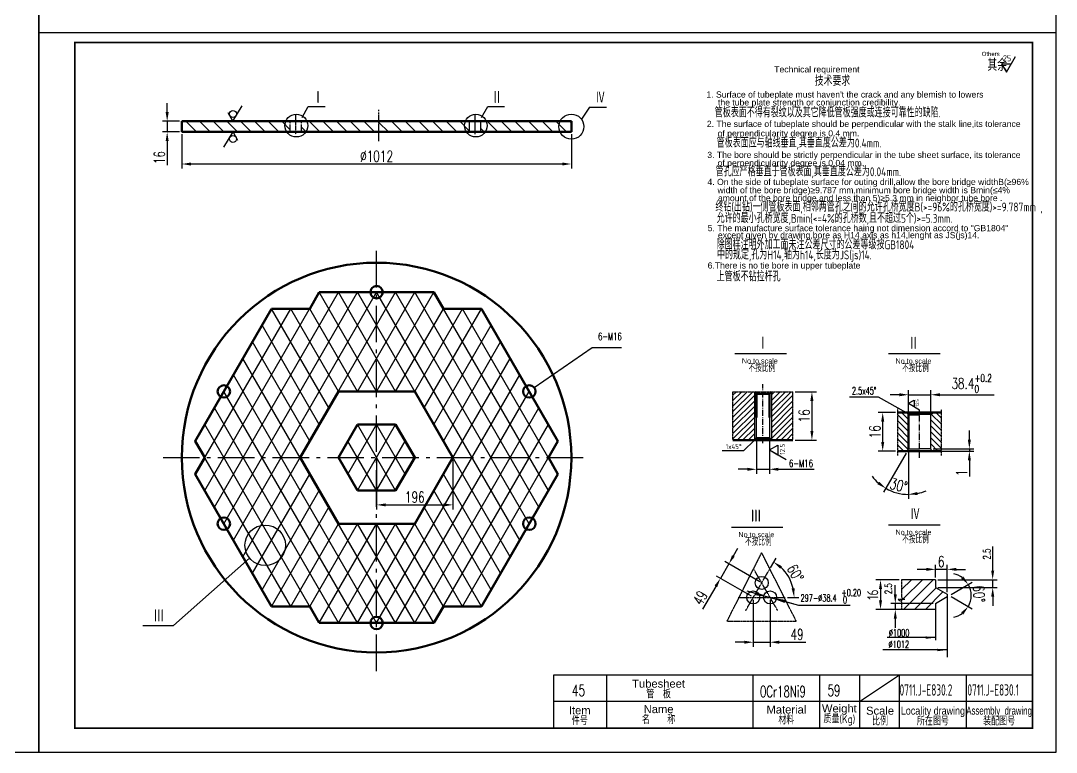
# Model space of a CAD drawing. Extents: x 25064 to 67879, y 10 to 12625.
# Drawn here: x 59447 to 63701, y 10 to 3014 of the extents above; entities that cross this region are included whole.
import ezdxf

# ---------------------------------------------------------------- set-up
doc = ezdxf.new("R2010")
doc.units = 0
for name, pattern in [('CENTER', [1.875, 1.25, -0.25, 0.125, -0.25]), ('CENTER1', [0.75, 0.5, -0.1, 0.05, -0.1]), ('DASHDOT-M', [36, 30, -3, 0, -3]), ('PHANTOM2', [1, 0.5, -0.1, 0.1, -0.1, 0.1, -0.1])]:
    doc.linetypes.add(name, pattern=pattern)
doc.layers.get('0').update_dxf_attribs({"linetype": 'CONTINUOUS'})
doc.layers.get('DEFPOINTS').update_dxf_attribs({"linetype": 'CONTINUOUS'})
for name, color, linetype in [('1', 2, 'CONTINUOUS'), ('3', 7, 'CENTER'), ('4', 3, 'CENTER1'), ('6', 6, 'PHANTOM2'), ('TEXT', 2, 'CONTINUOUS'), ('中心线', 3, 'CENTER'), ('图层1', 2, 'CONTINUOUS')]:
    doc.layers.add(name, color=color, linetype=linetype)
for name, color, linetype, lineweight in [('2', 1, 'CONTINUOUS', 30), ('CDR_DWG3', 1, 'DASHDOT-M', 30), ('图层2', 1, 'CONTINUOUS', 50)]:
    doc.layers.add(name, color=color, linetype=linetype, lineweight=lineweight)
doc.styles.add('Arial', font='arial.ttf')
doc.styles.add('GB', font='gbenor.shx', dxfattribs={"width": 0.9, "bigfont": 'gbcbig.shx'})
doc.styles.add('HZTXT', font='txt', dxfattribs={"width": 0.7, "bigfont": 'HZ.SHX'})
doc.styles.add('样式 1', font='gbenor.shx', dxfattribs={"bigfont": 'gbcbig.shx'})
doc.styles.add('样式 4', font='arial.ttf')
doc.dimstyles.new('1', dxfattribs={"dimscale": 15, "dimtxt": 3, "dimasz": 2.5, "dimexe": 1.25, "dimexo": 0.625, "dimtad": 1, "dimdec": 0, "dimdsep": 46, "dimlunit": 6, "dimtxsty": 'HZTXT', "dimcen": 2.5, "dimclrt": 256, "dimadec": 0, "dimazin": 0, "dimtfac": 1, "dimtdec": 0, "dimtmove": 0, "dimatfit": 3, "dimfxl": 0, "dimtolj": 1, "dimtzin": 0, "dimarcsym": 0})

# ---------------------------------------------------------------- blocks, each defined once
blk = doc.blocks.new('*D91')
at = {"layer": 'DEFPOINTS', "color": 0}
for p in [(63204.5, 686.3), (63252.5, 658.5), (63252.5, 648.9), (63204.5, 621.2), (63350.6, 637.9)]:
    blk.add_point(p, dxfattribs=at)
at = {"layer": 'TEXT', "color": 0, "lineweight": -2}
for p, q in [((63269, 658.4), (63356, 708.6)), ((63269, 649), (63356, 598.8))]:
    blk.add_line(p, q, dxfattribs=at)
for start, end in [(53.7542, 77.5084), (330, 30), (282.4916, 306.2458)]:
    blk.add_arc((63260.8, 653.7), 91.1, start, end, dxfattribs=at)
at = {"layer": 'TEXT', "color": 0}
for points in [[(63319.4, 731.4), (63310.1, 723), (63339.7, 699.3)], [(63310.1, 584.4), (63319.4, 576.1), (63339.7, 608.2)]]:
    blk.add_solid(points, dxfattribs=at)
at = {"layer": 'TEXT', "insert": (63383.6, 660.6), "char_height": 45, "attachment_point": 5, "rotation": 273.2249, "style": 'HZTXT'}
blk.add_mtext('\\A1;60°', dxfattribs=at)
blk = doc.blocks.new('*D92')
at = {"layer": 'DEFPOINTS', "color": 0}
for p in [(60108.9, 2600.7), (60048.7, 2556.9), (60108.9, 2556.9)]:
    blk.add_point(p, dxfattribs=at)
at = {"layer": 'TEXT', "color": 0, "lineweight": -2}
for p, q in [((60048.7, 2638.2), (60048.7, 2675.7)), ((60099.5, 2600.7), (60030, 2600.7)), ((60048.7, 2600.7), (60048.7, 2556.9)), ((60099.5, 2556.9), (60030, 2556.9)), ((60048.7, 2519.4), (60048.7, 2421.1))]:
    blk.add_line(p, q, dxfattribs=at)
at = {"layer": 'TEXT', "color": 0}
for points in [[(60042.5, 2638.2), (60055, 2638.2), (60048.7, 2600.7)], [(60042.5, 2519.4), (60055, 2519.4), (60048.7, 2556.9)]]:
    blk.add_solid(points, dxfattribs=at)
at = {"layer": 'TEXT', "insert": (60016.8, 2451.5), "char_height": 45, "attachment_point": 5, "rotation": 90, "style": 'HZTXT'}
blk.add_mtext('\\A1;16', dxfattribs=at)
blk = doc.blocks.new('*D93')
at = {"layer": 'DEFPOINTS', "color": 0}
for p in [(60108.9, 2556.9), (61708.9, 2556.9), (61708.9, 2425.3)]:
    blk.add_point(p, dxfattribs=at)
at = {"layer": 'TEXT', "color": 0, "lineweight": -2}
for p, q in [((60108.9, 2547.5), (60108.9, 2406.5)), ((61708.9, 2547.5), (61708.9, 2406.5)), ((60146.4, 2425.3), (61671.4, 2425.3))]:
    blk.add_line(p, q, dxfattribs=at)
at = {"layer": 'TEXT', "color": 0}
for points in [[(60146.4, 2431.5), (60146.4, 2419), (60108.9, 2425.3)], [(61671.4, 2431.5), (61671.4, 2419), (61708.9, 2425.3)]]:
    blk.add_solid(points, dxfattribs=at)
at = {"layer": 'TEXT', "insert": (60908.9, 2457.2), "char_height": 45, "attachment_point": 5, "style": 'HZTXT'}
blk.add_mtext('\\A1;%%C1012', dxfattribs=at)
blk = doc.blocks.new('*D95')
at = {"layer": 'DEFPOINTS', "color": 0}
for p in [(63065.1, 718.4), (62978.9, 596.4), (63065.1, 596.4)]:
    blk.add_point(p, dxfattribs=at)
at = {"layer": 'TEXT', "color": 0, "lineweight": -2}
for p, q in [((63055.7, 718.4), (62960.2, 718.4)), ((62978.9, 680.9), (62978.9, 633.9)), ((63055.7, 596.4), (62960.2, 596.4))]:
    blk.add_line(p, q, dxfattribs=at)
at = {"layer": 'TEXT', "color": 0}
for points in [[(62972.7, 680.9), (62985.2, 680.9), (62978.9, 718.4)], [(62972.7, 633.9), (62985.2, 633.9), (62978.9, 596.4)]]:
    blk.add_solid(points, dxfattribs=at)
at = {"layer": 'TEXT', "insert": (62947, 657.4), "char_height": 45, "attachment_point": 5, "rotation": 90, "style": 'GB'}
blk.add_mtext('\\A1;16', dxfattribs=at)
blk = doc.blocks.new('*D87')
at = {"layer": 'DEFPOINTS', "color": 0}
for p in [(62469.4, 1300.1), (62522.2, 1300.1), (62522.2, 1171.8)]:
    blk.add_point(p, dxfattribs=at)
at = {"layer": 'TEXT', "color": 0, "lineweight": -2}
for p, q in [((62469.4, 1290.7), (62469.4, 1153.1)), ((62522.2, 1290.7), (62522.2, 1153.1)), ((62431.9, 1171.8), (62394.4, 1171.8)), ((62469.4, 1171.8), (62522.2, 1171.8)), ((62559.7, 1171.8), (62707, 1171.8))]:
    blk.add_line(p, q, dxfattribs=at)
at = {"layer": 'TEXT', "color": 0}
for points in [[(62431.9, 1178.1), (62431.9, 1165.6), (62469.4, 1171.8)], [(62559.7, 1178.1), (62559.7, 1165.6), (62522.2, 1171.8)]]:
    blk.add_solid(points, dxfattribs=at)
at = {"layer": 'TEXT', "insert": (62652.1, 1196.2), "char_height": 45, "attachment_point": 5, "style": 'HZTXT'}
blk.add_mtext('\\A1;{\\H0.6667x;6-M16}', dxfattribs=at)
blk = doc.blocks.new('*D88')
at = {"layer": 'DEFPOINTS', "color": 0}
for p in [(63204.5, 718.4), (63204.5, 686.3), (63439.6, 686.3)]:
    blk.add_point(p, dxfattribs=at)
at = {"layer": 'TEXT', "color": 0, "lineweight": -2}
for p, q in [((63439.6, 755.9), (63439.6, 854.2)), ((63213.9, 718.4), (63458.4, 718.4)), ((63213.9, 686.3), (63458.4, 686.3)), ((63439.6, 686.3), (63439.6, 718.4)), ((63439.6, 648.8), (63439.6, 611.3))]:
    blk.add_line(p, q, dxfattribs=at)
at = {"layer": 'TEXT', "color": 0}
for points in [[(63433.4, 755.9), (63445.9, 755.9), (63439.6, 718.4)], [(63433.4, 648.8), (63445.9, 648.8), (63439.6, 686.3)]]:
    blk.add_solid(points, dxfattribs=at)
at = {"layer": 'TEXT', "insert": (63415.2, 823.8), "char_height": 45, "attachment_point": 5, "rotation": 90, "style": 'HZTXT'}
blk.add_mtext('\\A1;{\\H0.6667x;2.5}', dxfattribs=at)
blk = doc.blocks.new('*D89')
at = {"layer": 'DEFPOINTS', "color": 0}
for p in [(63039.6, 596.4), (63204.5, 621.2), (63204.5, 596.4)]:
    blk.add_point(p, dxfattribs=at)
at = {"layer": 'TEXT', "color": 0, "lineweight": -2}
for p, q in [((63039.6, 658.7), (63039.6, 696.2)), ((63195.1, 621.2), (63020.9, 621.2)), ((63195.1, 596.4), (63020.9, 596.4)), ((63039.6, 621.2), (63039.6, 596.4)), ((63039.6, 558.9), (63039.6, 521.4))]:
    blk.add_line(p, q, dxfattribs=at)
at = {"layer": 'TEXT', "color": 0}
for points in [[(63033.4, 658.7), (63045.9, 658.7), (63039.6, 621.2)], [(63033.4, 558.9), (63045.9, 558.9), (63039.6, 596.4)]]:
    blk.add_solid(points, dxfattribs=at)
at = {"layer": 'TEXT', "insert": (63011, 681.2), "char_height": 45, "attachment_point": 5, "rotation": 90, "style": 'HZTXT'}
blk.add_mtext('\\A1;{\\H0.6667x;2.5}', dxfattribs=at)
blk = doc.blocks.new('*D90')
at = {"layer": 'DEFPOINTS', "color": 0}
for p in [(63204.5, 761), (63204.5, 718.4), (63252.5, 658.5)]:
    blk.add_point(p, dxfattribs=at)
at = {"layer": 'TEXT', "color": 0, "lineweight": -2}
for p, q in [((63204.5, 727.8), (63204.5, 779.7)), ((63252.5, 667.9), (63252.5, 779.7)), ((63167, 761), (63129.5, 761)), ((63252.5, 761), (63204.5, 761)), ((63290, 761), (63327.5, 761))]:
    blk.add_line(p, q, dxfattribs=at)
at = {"layer": 'TEXT', "color": 0}
for points in [[(63167, 767.2), (63167, 754.7), (63204.5, 761)], [(63290, 767.2), (63290, 754.7), (63252.5, 761)]]:
    blk.add_solid(points, dxfattribs=at)
at = {"layer": 'TEXT', "insert": (63228.5, 792.9), "char_height": 45, "attachment_point": 5, "style": 'HZTXT'}
blk.add_mtext('\\A1;6', dxfattribs=at)
blk = doc.blocks.new('*D96')
at = {"layer": 'DEFPOINTS', "color": 0}
for p in [(62619, 1490.4), (62619, 1291.6), (62697.1, 1291.6)]:
    blk.add_point(p, dxfattribs=at)
at = {"layer": 'TEXT', "color": 0, "lineweight": -2}
for p, q in [((62628.3, 1490.4), (62715.8, 1490.4)), ((62697.1, 1452.9), (62697.1, 1329.1)), ((62628.3, 1291.6), (62715.8, 1291.6))]:
    blk.add_line(p, q, dxfattribs=at)
at = {"layer": 'TEXT', "color": 0}
for points in [[(62690.8, 1452.9), (62703.3, 1452.9), (62697.1, 1490.4)], [(62690.8, 1329.1), (62703.3, 1329.1), (62697.1, 1291.6)]]:
    blk.add_solid(points, dxfattribs=at)
at = {"layer": 'TEXT', "insert": (62665.2, 1391), "char_height": 45, "attachment_point": 5, "rotation": 90, "style": 'HZTXT'}
blk.add_mtext('\\A1;16', dxfattribs=at)
blk = doc.blocks.new('*D97')
at = {"layer": 'DEFPOINTS', "color": 0}
for p in [(62987.9, 1405), (63049.8, 1405), (63049.8, 1246.7)]:
    blk.add_point(p, dxfattribs=at)
at = {"layer": 'TEXT', "color": 0, "lineweight": -2}
for p, q in [((63040.4, 1405), (62969.1, 1405)), ((62987.9, 1284.2), (62987.9, 1367.5)), ((63040.4, 1246.7), (62969.1, 1246.7))]:
    blk.add_line(p, q, dxfattribs=at)
at = {"layer": 'TEXT', "color": 0}
for points in [[(62981.6, 1367.5), (62994.1, 1367.5), (62987.9, 1405)], [(62981.6, 1284.2), (62994.1, 1284.2), (62987.9, 1246.7)]]:
    blk.add_solid(points, dxfattribs=at)
at = {"layer": 'TEXT', "insert": (62956, 1325.9), "char_height": 45, "attachment_point": 5, "rotation": 90, "style": 'HZTXT'}
blk.add_mtext('\\A1;16', dxfattribs=at)
blk = doc.blocks.new('*D77')
at = {"layer": 'DEFPOINTS', "color": 0}
for p in [(62321.3, 723.8), (62490.9, 705.5), (62456.4, 645.8)]:
    blk.add_point(p, dxfattribs=at)
at = {"layer": 'TEXT', "color": 0, "lineweight": -2}
for p, q in [((62374.5, 816), (62393.3, 848.5)), ((62355.8, 783.5), (62321.3, 723.8)), ((62482.7, 710.2), (62339.6, 792.9)), ((62448.3, 650.5), (62305.1, 733.2)), ((62302.6, 691.3), (62248.2, 597.1))]:
    blk.add_line(p, q, dxfattribs=at)
at = {"layer": 'TEXT', "color": 0}
for points in [[(62369.1, 819.1), (62380, 812.9), (62355.8, 783.5)], [(62297.1, 694.5), (62308, 688.2), (62321.3, 723.8)]]:
    blk.add_solid(points, dxfattribs=at)
at = {"layer": 'TEXT', "insert": (62238.4, 643.9), "char_height": 45, "attachment_point": 5, "rotation": 60, "style": 'HZTXT'}
blk.add_mtext('\\A1;49', dxfattribs=at)
blk = doc.blocks.new('*D78')
at = {"layer": '1', "color": 0, "lineweight": -2}
for p, q in [((62456.4, 636.5), (62456.4, 443.1)), ((62525.3, 636.5), (62525.3, 443.1)), ((62418.9, 461.8), (62381.4, 461.8)), ((62456.4, 461.8), (62525.3, 461.8)), ((62562.8, 461.8), (62671.6, 461.8))]:
    blk.add_line(p, q, dxfattribs=at)
at = {"layer": '1', "color": 0}
for points in [[(62418.9, 468.1), (62418.9, 455.6), (62456.4, 461.8)], [(62562.8, 468.1), (62562.8, 455.6), (62525.3, 461.8)]]:
    blk.add_solid(points, dxfattribs=at)
at = {"layer": 'DEFPOINTS', "color": 0}
for p in [(62456.4, 645.8), (62525.3, 645.8), (62525.3, 461.8)]:
    blk.add_point(p, dxfattribs=at)
at = {"layer": '1', "insert": (62636, 493.7), "char_height": 45, "attachment_point": 5, "style": 'HZTXT'}
blk.add_mtext('\\A1;49', dxfattribs=at)
blk = doc.blocks.new('*D79')
at = {"layer": '1', "color": 0, "lineweight": -2}
for p, q in [((62526.5, 767.3), (62549.6, 807.3)), ((62596.6, 645.8), (62642.8, 645.8))]:
    blk.add_line(p, q, dxfattribs=at)
blk.add_arc((62456.4, 645.8), 167.7, 12.8377, 47.1623, dxfattribs=at)
at = {"layer": '1', "color": 0}
for points in [[(62566.7, 763.8), (62574.1, 773.8), (62540.2, 791.1)], [(62626.1, 683.8), (62613.7, 682.4), (62624.1, 645.8)]]:
    blk.add_solid(points, dxfattribs=at)
at = {"layer": 'DEFPOINTS', "color": 0}
for p in [(62521.8, 759.2), (62614, 703.2), (62394.4, 645.8), (62587.3, 645.8), (62425.4, 592.2)]:
    blk.add_point(p, dxfattribs=at)
at = {"layer": '1', "insert": (62629.2, 745.6), "char_height": 45, "attachment_point": 5, "rotation": 300, "style": 'HZTXT'}
blk.add_mtext('\\A1;60°', dxfattribs=at)
blk = doc.blocks.new('*D80')
at = {"layer": '1', "color": 0, "lineweight": -2}
for p, q in [((63093.7, 1405.6), (63093.7, 1496.7)), ((63185.2, 1405.6), (63185.2, 1496.7)), ((63056.2, 1477.9), (63018.7, 1477.9)), ((63093.7, 1477.9), (63185.2, 1477.9)), ((63222.7, 1477.9), (63446.4, 1477.9))]:
    blk.add_line(p, q, dxfattribs=at)
at = {"layer": '1', "color": 0}
for points in [[(63056.2, 1484.2), (63056.2, 1471.7), (63093.7, 1477.9)], [(63222.7, 1484.2), (63222.7, 1471.7), (63185.2, 1477.9)]]:
    blk.add_solid(points, dxfattribs=at)
at = {"layer": 'DEFPOINTS', "color": 0}
for p in [(63185.2, 1477.9), (63093.7, 1396.2), (63185.2, 1396.2)]:
    blk.add_point(p, dxfattribs=at)
at = {"layer": '1', "insert": (63353.3, 1524.1), "char_height": 45, "attachment_point": 5, "style": 'HZTXT'}
blk.add_mtext('\\A1;38.4{\\H0.7x;\\S+0.2^ 0;}', dxfattribs=at)
blk = doc.blocks.new('*D81')
at = {"layer": 'DEFPOINTS', "color": 0}
for p in [(63185.2, 1255.5), (63190.3, 1246.7), (63343.9, 1246.7)]:
    blk.add_point(p, dxfattribs=at)
at = {"layer": 'TEXT', "color": 0, "lineweight": -2}
for p, q in [((63343.9, 1293), (63343.9, 1330.5)), ((63194.6, 1255.5), (63362.6, 1255.5)), ((63199.7, 1246.7), (63362.6, 1246.7)), ((63343.9, 1255.5), (63343.9, 1246.7)), ((63343.9, 1209.2), (63343.9, 1142.4))]:
    blk.add_line(p, q, dxfattribs=at)
at = {"layer": 'TEXT', "color": 0}
for points in [[(63337.6, 1293), (63350.1, 1293), (63343.9, 1255.5)], [(63337.6, 1209.2), (63350.1, 1209.2), (63343.9, 1246.7)]]:
    blk.add_solid(points, dxfattribs=at)
at = {"layer": 'TEXT', "insert": (63312, 1157.1), "char_height": 45, "attachment_point": 5, "rotation": 90, "style": 'HZTXT'}
blk.add_mtext('\\A1;1', dxfattribs=at)
blk = doc.blocks.new('*D82')
at = {"layer": '1', "color": 0, "lineweight": -2}
for p, q in [((63084, 1238.6), (62991, 1077.5)), ((63093.7, 1246.1), (63093.7, 1050))]:
    blk.add_line(p, q, dxfattribs=at)
for start, end in [(216.9523, 228.4763), (240.0003, 270), (281.524, 293.0479)]:
    blk.add_arc((63093.7, 1255.5), 186.8, start, end, dxfattribs=at)
at = {"layer": '1', "color": 0}
for points in [[(62973.6, 1120.7), (62966.3, 1110.6), (63000.4, 1093.8)], [(63131.7, 1066.3), (63130.4, 1078.7), (63093.7, 1068.7)]]:
    blk.add_solid(points, dxfattribs=at)
at = {"layer": 'DEFPOINTS', "color": 0}
for p in [(63093.7, 1396.2), (63088.7, 1246.7), (63093.7, 1255.5), (63093.7, 1255.5), (63029.9, 1080)]:
    blk.add_point(p, dxfattribs=at)
at = {"layer": '1', "insert": (63053.6, 1105.9), "char_height": 45, "attachment_point": 5, "rotation": 345.0001, "style": 'HZTXT'}
blk.add_mtext('\\A1;30°', dxfattribs=at)
blk = doc.blocks.new('*D110')
at = {"layer": 'DEFPOINTS', "color": 0}
for p in [(60908.9, 1220), (61222.5, 1220), (61222.5, 1025.7)]:
    blk.add_point(p, dxfattribs=at)
at = {"layer": '图层1', "color": 0, "lineweight": -2}
for p, q in [((60908.9, 1210.6), (60908.9, 1007)), ((61222.5, 1210.6), (61222.5, 1007)), ((60946.4, 1025.7), (61185, 1025.7))]:
    blk.add_line(p, q, dxfattribs=at)
at = {"layer": '图层1', "color": 0}
for points in [[(60946.4, 1032), (60946.4, 1019.5), (60908.9, 1025.7)], [(61185, 1032), (61185, 1019.5), (61222.5, 1025.7)]]:
    blk.add_solid(points, dxfattribs=at)
at = {"layer": '图层1', "insert": (61065.7, 1057.6), "char_height": 45, "attachment_point": 5, "style": 'HZTXT'}
blk.add_mtext('\\A1;196', dxfattribs=at)

msp = doc.modelspace()

# ---------------------------------------------------------------- hatches: boundary and pattern name
at = {"layer": '1'}
msp.add_hatch(color=256, dxfattribs=at).paths.add_polyline_path([(63252.50437, 430.07222), (63212.50437, 435.07222), (63212.50437, 425.07222)])
at = {"layer": 'TEXT'}
h = msp.add_hatch(dxfattribs=at)
h.set_pattern_fill('ANSI31', color=256, scale=10, style=0)
h.set_pattern_definition([(45, (5e-05, -154.18), (-22.45064, 22.45064), [])])
h.paths.add_polyline_path([(63079.11459, 637.27662), (63051.11459, 637.27662), (63065.11459, 629.27662), (63065.11459, 596.39455), (63204.50437, 596.39455), (63204.50437, 621.19455), (63252.50437, 648.90737), (63252.50437, 658.53815), (63204.50437, 686.25096), (63204.50437, 718.43025), (63065.11459, 718.43025), (63065.11459, 703.76243), (63065.11459, 645.27662)])
msp.add_hatch(color=256, dxfattribs=at).paths.add_polyline_path([(63204.50437, 480.85567), (63164.50437, 485.85567), (63164.50437, 475.85567)])

# ---------------------------------------------------------------- linework, layer by layer
for p, q in [((59521.33478, 2965.55534), (63700.908, 2965.55534)), ((59521.33483, 2965.55534), (63700.908, 2965.55534)), ((60602.58702, 2616.61328), (60628.12053, 2660.83862)), ((60599.96195, 2576.40452), (60619.50173, 2556.86474))]:
    msp.add_line(p, q)
at = {"layer": '1'}
for p, q in [((63495.72281, 2802.31476), (63532.76915, 2866.48091)), ((63475.62106, 2837.13202), (63495.72281, 2802.31476)), ((63475.62106, 2837.13202), (63515.82457, 2837.13202)), ((60318.12226, 2601.05818), (60356.39093, 2664.39927)), ((61339.76483, 2616.61328), (61365.29834, 2660.83862)), ((60125.36837, 2600.65075), (60169.15437, 2556.86474)), ((60181.66179, 2600.65075), (60225.44779, 2556.86474)), ((60237.95521, 2600.65075), (60281.74121, 2556.86474)), ((60294.24863, 2600.65075), (60338.03463, 2556.86474)), ((60317.8761, 2600.65075), (60299.53462, 2636.00498)), ((60350.54205, 2600.65075), (60394.32805, 2556.86474)), ((60406.83547, 2600.65075), (60450.62147, 2556.86474)), ((60463.12889, 2600.65075), (60506.91489, 2556.86474)), ((60519.42231, 2600.65075), (60554.04396, 2566.0291)), ((60632.00915, 2600.65075), (60675.79515, 2556.86474)), ((60688.30257, 2600.65075), (60732.08857, 2556.86474)), ((60744.59599, 2600.65075), (60788.38199, 2556.86474)), ((60800.88941, 2600.65075), (60844.67541, 2556.86474)), ((60857.18283, 2600.65075), (60900.96884, 2556.86474)), ((60913.47625, 2600.65075), (60918.70525, 2595.42175)), ((60918.70525, 2595.42175), (60957.26226, 2556.86474)), ((60969.76967, 2600.65075), (61013.55568, 2556.86474)), ((61026.06309, 2600.65075), (61069.8491, 2556.86474)), ((61082.35651, 2600.65075), (61126.14252, 2556.86474)), ((61138.64993, 2600.65075), (61182.43594, 2556.86474)), ((61194.94335, 2600.65075), (61238.72936, 2556.86474)), ((61251.23677, 2600.65075), (61291.22177, 2560.66575)), ((61314.18077, 2547.15195), (61314.18077, 2626.76286)), ((61363.82361, 2600.65075), (61407.60962, 2556.86474)), ((61420.11703, 2600.65075), (61463.90304, 2556.86474)), ((61476.41045, 2600.65075), (61520.19646, 2556.86474)), ((61532.70387, 2600.65075), (61576.48988, 2556.86474)), ((61588.99729, 2600.65075), (61632.7833, 2556.86474)), ((61645.29071, 2600.65075), (61689.07672, 2556.86474)), ((61701.58413, 2600.65075), (61708.89029, 2593.34459)), ((60108.89029, 2560.8354), (60112.86095, 2556.86474)), ((60318.79525, 2557.91793), (60280.52658, 2494.57684)), ((60319.04142, 2558.32537), (60337.38289, 2522.97113)), ((61337.13977, 2571.04117), (61351.3162, 2556.86474)), ((62460.6227, 1490.43424), (62460.6227, 1291.57825)), ((62530.99307, 1490.43424), (62530.99307, 1291.57825)), ((62851.40012, 1469.38971), (62969.05228, 1469.38971)), ((62969.05228, 1469.38971), (63084.93844, 1405.03222)), ((63093.73474, 1443.04729), (63116.58827, 1456.24173)), ((63116.58827, 1456.24173), (63116.58827, 1429.85284)), ((63064.98769, 1405.03222), (63093.73474, 1376.27658)), ((63093.73474, 1443.04729), (63116.58827, 1429.85284)), ((63093.73474, 1443.04729), (63139.4418, 1416.6584)), ((63205.53703, 1405.03222), (63229.19769, 1381.36451)), ((63093.73474, 1351.3932), (63049.75326, 1395.38773)), ((63049.75326, 1370.50435), (63093.73474, 1326.5099)), ((63185.21621, 1375.59229), (63229.19769, 1331.59775)), ((63229.19769, 1356.48113), (63187.33591, 1398.35545)), ((63093.73474, 1301.62652), (63049.75326, 1345.62097)), ((63049.75326, 1320.73768), (63093.73474, 1276.74314)), ((63229.19769, 1306.71437), (63185.21621, 1350.70891)), ((63185.21621, 1325.82553), (63229.19769, 1281.83103)), ((62460.6227, 1291.57825), (62416.64122, 1247.59678)), ((63092.4043, 1253.19067), (63049.75326, 1295.85425)), ((63229.19769, 1256.9477), (63185.21621, 1300.94219)), ((62416.64122, 1247.59678), (62328.67826, 1247.59678)), ((62522.19677, 1251.3323), (62556.47707, 1271.12396)), ((62522.19677, 1251.3323), (62590.75737, 1211.74897)), ((62522.19677, 1251.3323), (62556.47707, 1231.54063)), ((62556.47707, 1271.12396), (62556.47707, 1231.54063)), ((63049.75326, 1270.97091), (63074.01798, 1246.69889)), ((63185.21621, 1276.05885), (63214.56732, 1246.69889)), ((62499.50846, 652.74676), (62551.16746, 638.9048)), ((62525.33796, 645.82578), (62641.57104, 614.68122)), ((62641.57104, 614.68122), (62854.73828, 614.68122)), ((63204.50437, 596.39455), (63204.50437, 470.85567)), ((63252.50437, 430.07222), (62988.57777, 430.07222)), ((61855.15945, 109.51364), (61855.15945, 328.05233)), ((62456.14085, 109.51364), (62456.14085, 328.05233)), ((62729.31421, 109.51364), (62729.31421, 328.05233)), ((62893.21823, 218.78299), (63057.12225, 328.05233)), ((62893.21823, 328.05233), (62893.21823, 109.51364)), ((63057.12225, 109.51364), (63057.12225, 328.05233)), ((63330.29561, 328.05233), (63330.29561, 109.51364)), ((63603.24887, 218.78299), (61636.62076, 218.78299))]:
    msp.add_line(p, q, dxfattribs=at)
for points in [[(62499.50846, 652.74676), (62466.43302, 665.25219), (62464.61157, 658.45499), (62499.50846, 652.74676), (62431.53612, 670.96042)], [(62551.16746, 638.9048), (62584.2429, 626.39928), (62586.06436, 633.19648), (62551.16746, 638.9048), (62619.1398, 620.69097)]]:
    msp.add_lwpolyline(points, dxfattribs=at)
for centre, radius in [((60319.03835, 2630.6567), 14.19715), ((60579.27426, 2582.82865), 46.62552), ((61316.45207, 2582.82865), 46.62552), ((61708.89029, 2578.75774), 51.43198), ((60319.03835, 2528.31941), 14.19715), ((60451.29029, 859.70402), 83.2)]:
    msp.add_circle(centre, radius, dxfattribs=at)
at = {"layer": '2'}
for p, q in [((60628.12053, 2660.83862), (60697.78009, 2660.83862)), ((61365.29834, 2660.83862), (61434.9579, 2660.83862)), ((61783.22389, 2658.04454), (61852.88344, 2658.04454)), ((61291.22177, 2556.86474), (61291.22177, 2599.36352)), ((61337.13977, 2556.86474), (61337.13977, 2599.36352)), ((62381.11828, 1647.40644), (62592.22938, 1647.40644)), ((63012.28121, 1646.8317), (63223.39231, 1646.8317)), ((63093.73474, 1396.23592), (63084.93844, 1405.03222)), ((62469.419, 1300.0635), (62469.419, 1384.81327)), ((62522.19677, 1384.81283), (62522.19677, 1300.0635)), ((63185.21621, 1396.23592), (63139.47548, 1396.23592)), ((63185.21621, 1255.49519), (63185.21621, 1396.23592)), ((63088.65625, 1246.69889), (63093.73474, 1255.49519)), ((63093.73474, 1255.49519), (63139.47548, 1255.49519)), ((63185.21621, 1255.49519), (63139.47548, 1255.49519)), ((63190.2947, 1246.69889), (63185.21621, 1255.49519)), ((63012.28121, 943.98098), (63223.39231, 943.98098)), ((62366.69711, 934.31089), (62577.80821, 934.31089)), ((63204.50437, 718.43025), (63065.11459, 718.43025)), ((63204.50437, 718.43025), (63204.50437, 686.25096)), ((63204.50437, 686.25096), (63252.50437, 658.53815)), ((63204.50437, 621.19455), (63252.50437, 648.90737)), ((63252.50437, 658.53815), (63252.50437, 648.90737)), ((63204.50437, 596.39455), (63065.11459, 596.39455)), ((63204.50437, 621.19455), (63204.50437, 596.39455)), ((59948.10783, 529.83329), (60074.69334, 529.83329)), ((61636.62076, 328.05233), (63603.24887, 328.05233)), ((61636.62076, 109.51364), (61636.62076, 328.05233))]:
    msp.add_line(p, q, dxfattribs=at)
msp.add_lwpolyline([(59669.76905, 109.51364, 7.03704, 7.03704, 0), (63603.47248, 109.51364, 7.03704, 7.03704, 0), (63603.47248, 2924.32826, 7.03704, 7.03704, 0), (59669.76905, 2924.32826, 7.03704, 7.03704, 0)], format="xyseb", close=True, dxfattribs=at)
for centre in [(62490.85648, 705.54945), (62456.375, 645.82578), (62525.33796, 645.82578)]:
    msp.add_circle(centre, 26.74074, dxfattribs=at)
at = {"layer": '3'}
msp.add_line((60577.00295, 2547.15195), (60577.00295, 2626.76286), dxfattribs=at)
at = {"layer": '4', "ltscale": 300}
for p, q in [((60908.89029, 343.11208), (60908.89029, 2096.82909)), ((60032.03179, 1219.97059), (61785.74879, 1219.97059))]:
    msp.add_line(p, q, dxfattribs=at)
at = {"layer": '4'}
for p, q in [((62425.41204, 592.19638), (62521.81944, 759.17885)), ((62556.30092, 592.19638), (62459.89352, 759.17885)), ((62394.44908, 645.82578), (62587.26388, 645.82578))]:
    msp.add_line(p, q, dxfattribs=at)
at = {"layer": '6'}
for p, q in [((62372.65974, 1490.43424), (62618.95602, 1490.43424)), ((62372.65974, 1291.57825), (62372.65974, 1490.43424)), ((62618.95602, 1291.57825), (62618.95602, 1490.43424)), ((63049.75326, 1229.1063), (63049.75326, 1419.42291)), ((63229.19769, 1229.1063), (63229.19769, 1416.95295)), ((62349.1162, 548.71468), (62490.85648, 829.40129)), ((62632.59676, 548.71468), (62490.85648, 829.40129)), ((62349.1162, 548.71468), (62632.59676, 548.71468))]:
    msp.add_line(p, q, dxfattribs=at)
msp.add_lwpolyline([(63065.11459, 718.43025), (63065.11459, 703.76243), (63065.11459, 645.27662), (63079.11459, 637.27662), (63051.11459, 637.27662), (63065.11459, 629.27662), (63065.11459, 596.39455), (63065.11459, 596.39455)], dxfattribs=at)
at = {"layer": 'CDR_DWG3'}
for p, q in [((60554.04396, 2556.86474), (60554.04396, 2599.36352)), ((60599.96195, 2556.86474), (60599.96195, 2599.36352))]:
    msp.add_line(p, q, dxfattribs=at)
at = {"layer": 'TEXT'}
for p, q in [((59521.33478, 12624.99999), (59521.33478, 9.99999)), ((59521.33478, 9.99999), (59521.33478, 12624.99999)), ((59521.33478, 5921.11069), (59521.33478, 9.99999)), ((59521.33483, 5921.11069), (59521.33483, 9.99999)), ((63700.908, 9.99999), (63700.908, 5921.11071)), ((59521.33483, 2965.55534), (63700.90805, 2965.55534)), ((61783.22389, 2658.04454), (61750.63598, 2608.80014)), ((62372.65974, 1476.20556), (62386.88842, 1490.43424)), ((62372.65974, 1453.75492), (62409.33906, 1490.43424)), ((62372.65974, 1431.30428), (62431.7897, 1490.43424)), ((62372.65974, 1408.85364), (62454.24034, 1490.43424)), ((62530.99307, 1477.3844), (62544.0429, 1490.43424)), ((62530.99307, 1454.93376), (62566.49354, 1490.43424)), ((62530.99307, 1432.48312), (62588.94418, 1490.43424)), ((62530.99307, 1410.03248), (62611.39482, 1490.43424)), ((62372.65974, 1386.403), (62460.6227, 1474.36596)), ((62372.65974, 1363.95236), (62460.6227, 1451.91532)), ((62530.99307, 1387.58184), (62618.95602, 1475.5448)), ((62530.99307, 1365.1312), (62618.95602, 1453.09416)), ((62372.65974, 1341.50172), (62460.6227, 1429.46468)), ((62372.65974, 1319.05108), (62460.6227, 1407.01404)), ((62530.99307, 1342.68056), (62618.95602, 1430.64352)), ((62530.99307, 1320.22992), (62618.95602, 1408.19288)), ((62372.65974, 1296.60044), (62460.6227, 1384.5634)), ((62390.0882, 1291.57825), (62460.6227, 1362.11276)), ((62530.99307, 1297.77928), (62618.95602, 1385.74224)), ((62547.24268, 1291.57825), (62618.95602, 1363.2916)), ((62412.53884, 1291.57825), (62460.6227, 1339.66212)), ((62569.69332, 1291.57825), (62618.95602, 1340.84096)), ((62434.98948, 1291.57825), (62460.6227, 1317.21148)), ((62457.44012, 1291.57825), (62460.6227, 1294.76084)), ((62592.14396, 1291.57825), (62618.95602, 1318.39032)), ((62614.5946, 1291.57825), (62618.95602, 1295.93968)), ((60074.69334, 529.83329), (60387.22572, 806.61945)), ((63252.50437, 648.90737), (63252.50437, 401.04393)), ((63204.50437, 480.85567), (63006.88156, 480.85567)), ((50611.33478, 9.99999), (59521.33478, 9.99999)), ((59521.33478, 9.99999), (63700.908, 9.99999))]:
    msp.add_line(p, q, dxfattribs=at)
msp.add_lwpolyline([(61555.79873, 1507.89438), (61794.05279, 1672.28262), (61915.03228, 1672.28262)], dxfattribs=at)
at = {"layer": '中心线', "ltscale": 20}
for p, q in [((60918.70525, 2529.09898), (60918.70525, 2647.30857)), ((60918.70525, 2518.91349), (60918.70525, 2637.12307)), ((62495.80692, 1279.02633), (62495.80994, 1521.21337)), ((63139.47548, 1218.26775), (63139.47719, 1414.00295))]:
    msp.add_line(p, q, dxfattribs=at)
at = {"layer": '图层1'}
for p, q in [((60203.29029, 1084.1778), (60673.69029, 1898.9345)), ((60242.49029, 1016.28141), (60752.09029, 1898.9345)), ((60281.69029, 948.38502), (60830.49029, 1898.9345)), ((60320.89029, 880.48863), (60908.89029, 1898.9345)), ((60360.09029, 812.59224), (60987.29029, 1898.9345)), ((60908.89029, 1491.55615), (60673.69029, 1898.9345)), ((60987.29029, 1491.55615), (60752.09029, 1898.9345)), ((60830.49029, 1491.55615), (61065.69029, 1898.9345)), ((61457.69029, 812.59224), (60830.49029, 1898.9345)), ((60908.89029, 1491.55615), (61144.09029, 1898.9345)), ((61496.89029, 880.48863), (60908.89029, 1898.9345)), ((61536.09029, 948.38502), (60987.29029, 1898.9345)), ((61575.29029, 1016.28141), (61065.69029, 1898.9345)), ((61614.49029, 1084.1778), (61144.09029, 1898.9345)), ((60164.09029, 1152.07419), (60556.09029, 1831.03811)), ((60164.09029, 1287.86698), (60477.69029, 1831.03811)), ((60712.89029, 1423.65976), (60477.69029, 1831.03811)), ((60752.09029, 1491.55615), (60556.09029, 1831.03811)), ((60752.09029, 1491.55615), (60556.09029, 1831.03811)), ((60830.49029, 1491.55615), (60634.49029, 1831.03811)), ((60987.29029, 1491.55615), (61183.29029, 1831.03811)), ((61065.69029, 1491.55615), (61261.69029, 1831.03811)), ((61065.69029, 1491.55615), (61261.69029, 1831.03811)), ((61104.89029, 1423.65976), (61340.09029, 1831.03811)), ((61653.69029, 1152.07419), (61261.69029, 1831.03811)), ((61653.69029, 1287.86698), (61340.09029, 1831.03811)), ((60673.69029, 1355.76337), (60438.49029, 1763.14172)), ((61144.09029, 1355.76337), (61379.29029, 1763.14172)), ((60634.49029, 1287.86698), (60399.29029, 1695.24533)), ((61183.29029, 1287.86698), (61418.49029, 1695.24533)), ((60987.29029, 541.00667), (60360.09029, 1627.34893)), ((60830.49029, 541.00667), (61457.69029, 1627.34893)), ((60908.89029, 541.00667), (60320.89029, 1559.45254)), ((60908.89029, 541.00667), (61496.89029, 1559.45254)), ((60830.49029, 541.00667), (60281.69029, 1491.55615)), ((60987.29029, 541.00667), (61536.09029, 1491.55615)), ((60752.09029, 541.00667), (60242.49029, 1423.65976)), ((61065.69029, 541.00667), (61575.29029, 1423.65976)), ((60673.69029, 541.00667), (60203.29029, 1355.76337)), ((60752.09029, 1219.97059), (60830.49029, 1355.76337)), ((60791.29029, 1152.07419), (60908.89029, 1355.76337)), ((60830.49029, 1084.1778), (60987.29029, 1355.76337)), ((60987.29029, 1084.1778), (60830.49029, 1355.76337)), ((60830.49029, 1084.1778), (60987.29029, 1355.76337)), ((60987.29029, 1084.1778), (60830.49029, 1355.76337)), ((61026.49029, 1152.07419), (60908.89029, 1355.76337)), ((61065.69029, 1219.97059), (60987.29029, 1355.76337)), ((61144.09029, 541.00667), (61614.49029, 1355.76337)), ((60556.09029, 608.90306), (60164.09029, 1287.86698)), ((60908.89029, 1084.1778), (60791.29029, 1287.86698)), ((60908.89029, 1084.1778), (61026.49029, 1287.86698)), ((61261.69029, 608.90306), (61653.69029, 1287.86698)), ((60830.49029, 1084.1778), (60752.09029, 1219.97059)), ((60987.29029, 1084.1778), (61065.69029, 1219.97059)), ((60477.69029, 608.90306), (60164.09029, 1152.07419)), ((60399.29029, 744.69584), (60634.49029, 1152.07419)), ((61418.49029, 744.69584), (61183.29029, 1152.07419)), ((61340.09029, 608.90306), (61653.69029, 1152.07419)), ((60438.49029, 676.79945), (60673.69029, 1084.1778)), ((61379.29029, 676.79945), (61144.09029, 1084.1778)), ((60477.69029, 608.90306), (60712.89029, 1016.28141)), ((61340.09029, 608.90306), (61104.89029, 1016.28141)), ((60556.09029, 608.90306), (60752.09029, 948.38502)), ((60556.09029, 608.90306), (60752.09029, 948.38502)), ((60634.49029, 608.90306), (60830.49029, 948.38502)), ((60673.69029, 541.00667), (60908.89029, 948.38502)), ((60752.09029, 541.00667), (60987.29029, 948.38502)), ((61065.69029, 541.00667), (60830.49029, 948.38502)), ((61144.09029, 541.00667), (60908.89029, 948.38502)), ((61183.29029, 608.90306), (60987.29029, 948.38502)), ((61261.69029, 608.90306), (61065.69029, 948.38502)), ((61261.69029, 608.90306), (61065.69029, 948.38502))]:
    msp.add_line(p, q, dxfattribs=at)
at = {"layer": '图层2'}
for p, q in [((61708.89029, 2600.65075), (60108.89029, 2600.65075)), ((60108.89029, 2556.86474), (60108.89029, 2600.65075)), ((61708.89029, 2556.86474), (61708.89029, 2600.65075)), ((60108.89029, 2556.86474), (61708.89029, 2556.86474)), ((60634.49029, 1831.03811), (60673.69029, 1898.9345)), ((60673.69029, 1898.9345), (61144.09029, 1898.9345)), ((61183.29029, 1831.03811), (61144.09029, 1898.9345)), ((60477.69029, 1831.03811), (60164.09029, 1287.86698)), ((60477.69029, 1831.03811), (60634.49029, 1831.03811)), ((61340.09029, 1831.03811), (61183.29029, 1831.03811)), ((61653.69029, 1287.86698), (61340.09029, 1831.03811)), ((60595.29029, 1219.97059), (60752.09029, 1491.55615)), ((60752.09029, 1491.55615), (61065.69029, 1491.55615)), ((61065.69029, 1491.55615), (61222.49029, 1219.97059)), ((62460.6227, 1490.43424), (62469.419, 1481.94899)), ((62522.19677, 1481.94899), (62530.99307, 1490.43424)), ((62469.41894, 1384.81327), (62469.419, 1481.94899)), ((62469.419, 1481.94899), (62522.19677, 1481.94899)), ((62522.19677, 1481.94899), (62522.19671, 1384.81283)), ((63049.75326, 1405.03222), (63139.47548, 1405.03222)), ((63229.19769, 1405.03222), (63139.47548, 1405.03222)), ((63185.21621, 1396.23592), (63194.01251, 1405.03222)), ((63093.73474, 1396.23592), (63139.47548, 1396.23592)), ((63093.73474, 1255.49519), (63093.73474, 1396.23592)), ((60752.09029, 1219.97059), (60830.49029, 1355.76337)), ((60830.49029, 1355.76337), (60987.29029, 1355.76337)), ((60987.29029, 1355.76337), (61065.69029, 1219.97059)), ((60164.09029, 1287.86698), (60203.29029, 1219.97059)), ((61614.49029, 1219.97059), (61653.69029, 1287.86698)), ((62372.65974, 1291.57825), (62618.95602, 1291.57825)), ((62460.6227, 1291.57825), (62469.419, 1300.0635)), ((62469.419, 1300.0635), (62522.19677, 1300.0635)), ((62522.19677, 1300.0635), (62530.99307, 1291.57825)), ((63049.75326, 1246.69889), (63139.47548, 1246.69889)), ((63229.19769, 1246.69889), (63139.47548, 1246.69889)), ((60203.29029, 1219.97059), (60164.09029, 1152.07419)), ((60752.09029, 948.38502), (60595.29029, 1219.97059)), ((60830.49029, 1084.1778), (60752.09029, 1219.97059)), ((61065.69029, 1219.97059), (60987.29029, 1084.1778)), ((61222.49029, 1219.97059), (61065.69029, 948.38502)), ((61653.69029, 1152.07419), (61614.49029, 1219.97059)), ((60164.09029, 1152.07419), (60477.69029, 608.90306)), ((61340.09029, 608.90306), (61653.69029, 1152.07419)), ((60987.29029, 1084.1778), (60830.49029, 1084.1778)), ((61065.69029, 948.38502), (60752.09029, 948.38502)), ((60477.69029, 608.90306), (60634.49029, 608.90306)), ((60634.49029, 608.90306), (60673.69029, 541.00667)), ((61183.29029, 608.90306), (61144.09029, 541.00667)), ((61340.09029, 608.90306), (61183.29029, 608.90306)), ((60673.69029, 541.00667), (61144.09029, 541.00667))]:
    msp.add_line(p, q, dxfattribs=at)
for centre, radius in [((60908.89029, 1219.97059), 800), ((60908.89029, 1898.9345), 25.6), ((60281.69029, 1491.55615), 25.6), ((61536.09029, 1491.55615), 25.6), ((60281.69029, 948.38502), 25.6), ((61536.09029, 948.38502), 25.6), ((60908.89029, 541.00667), 25.6)]:
    msp.add_circle(centre, radius, dxfattribs=at)

# ---------------------------------------------------------------- texts
at = {"layer": '1'}
for s, height, style, p in [('Others', 17.596138, 'Arial', (63394.63182, 2868.31576)), ('I', 49.75682, '样式 1', (60661.51714, 2675.91172)), ('II', 49.756824, '样式 1', (61389.40701, 2675.91172)), ('Ⅳ', 49.75682, '样式 1', (61807.33256, 2673.11763)), ('I', 49.75682, '样式 1', (62488.45047, 1666.92828)), ('II', 49.756824, '样式 1', (63100.9354, 1666.19749)), ('III', 49.756824, '样式 1', (62446.66994, 957.00093)), ('Ⅳ', 49.75682, '样式 1', (63100.9354, 963.34677)), ('III', 49.756824, '样式 1', (59994.23295, 547.02503))]:
    msp.add_text(s, height=height, dxfattribs=dict(at, style=style)).set_placement(p)
for s, height, style, width, p in [('    其余  ', 49.756824, '样式 1', 0.9, (63320.84787, 2807.42136)), ('25', 24.878412, '样式 1', 0.9, (63481.92853, 2847.08339)), ('2.5x45%%d', 29.555554, 'HZTXT', 0.665585, (62861.48988, 1479.26182)), ('1x45%%d', 21.11111, '样式 1', 0.9, (62343.10419, 1254.63381)), ('297-%%C38.4', 29.5555535, 'HZTXT', 0.665585, (62650.4006, 628.75393)), ('+0.20', 29.555554, 'HZTXT', 0.665585, (62818.1566, 650.54119)), (' 0', 29.555554, 'HZTXT', 0.665585, (62806.99495, 621.19787)), ('%%C1000', 29.555554, 'HZTXT', 0.665585, (63013.12315, 485.43522)), ('%%C1012', 29.555554, 'HZTXT', 0.665585, (63012.07784, 438.46644)), ('0Cr18Ni9', 45.893125, 'HZTXT', 0.665585, (62483.57013, 236.41189))]:
    msp.add_text(s, height=height, dxfattribs=dict(at, style=style, width=width)).set_placement(p)
at = {"layer": '1', "style": '样式 1', "width": 0.9}
for height, p in [(14.074073, (63136.82251, 1429.91149)), (21.11111, (62586.82843, 1231.62859))]:
    msp.add_text('12.5', height=height, rotation=90, dxfattribs=at).set_placement(p)
at = {"layer": '1', "insert": (61818.6026, 1731.90149), "char_height": 29.555554, "width": 115.6925809, "attachment_point": 1, "style": 'HZTXT'}
msp.add_mtext('6-M16', dxfattribs=at)
at = {"layer": '1', "style": 'HZTXT'}
for tag, p, width in [('45', (61710.40682, 240.81471), 0.7), ('59', (62761.69726, 240.89121), 0.665585)]:
    msp.add_attdef(tag, p, '', height=45.89312, dxfattribs=dict(at, width=width))
at = {"layer": 'TEXT', "style": '样式 1', "width": 0.7}
for s, p in [('0711.J-E830.2', (63057.0405, 242.57848)), ('0711.J-E830.1', (63335.77134, 242.57848))]:
    msp.add_text(s, height=46.5832502, dxfattribs=at).set_placement(p)
at = {"layer": '图层1'}
for s, height, style, p in [('Technical requirement ', 25.3384391, 'Arial', (62542.36369, 2801.25547)), ('             技术要求', 36.4706912, '样式 1', (62451.61046, 2746.941)), ("1. Surface of tubeplate must haven't the crack and any blemish to lowers ", 25.3384391, 'Arial', (62263.72702, 2697.94673)), ('the tube plate strength or conjunction credibility.', 25.3384391, 'Arial', (62311.29835, 2665.542)), ('2. The surface of tubeplate should be perpendicular with the stalk line,its tolerance ', 25.3384391, 'Arial', (62265.60622, 2577.36889)), ('of perpendicularity degree is 0.4 mm.', 25.3384391, 'Arial', (62309.73591, 2538.56376)), ('3. The bore should be strictly perpendicular in the tube sheet surface, its tolerance ', 25.3384391, 'Arial', (62267.39316, 2450.01886)), ('of perpendicularity degree is 0.04 mm.', 25.3384391, 'Arial', (62309.72977, 2416.88331)), ('4. On the side of tubeplate surface for outing drill,allow the bore bridge widthB(≥96%%%', 25.3384391, 'Arial', (62268.17107, 2339.09732)), ('width of the bore bridge)≥9.787 mm,minimum bore bridge width is Bmin(≤4%%% ', 25.3384391, 'Arial', (62309.26572, 2305.22898)), ('amount of the bore bridge,and less than 5)≥5.3 mm in neighbor tube bore .', 25.3384391, 'Arial', (62311.1186, 2272.87234)), ('5. The manufacture surface tolerance haing not dimension accord to "GB1804" ', 25.3384391, 'Arial', (62269.17792, 2149.43433)), ('except given by drawing,bore as H14,axis as h14,lenght as JS(js)14.', 25.3384391, 'Arial', (62311.02858, 2120.60233)), ('6.There is no tie bore in upper tubeplate', 25.3384391, 'Arial', (62268.67064, 1996.09223))]:
    msp.add_text(s, height=height, dxfattribs=dict(at, style=style)).set_placement(p)
at = {"layer": '图层1', "style": 'GB', "width": 0.9}
for s, height, p in [('管板表面不得有裂纹以及其它降低管板强度或连接可靠性的缺陷.', 36.4706912, (62298.22373, 2617.26874)), (' 管板表面应与轴线垂直,其垂直度公差为0.4mm.', 36.4706912, (62288.18182, 2493.18483)), (' 管孔应严格垂直于管板表面,其垂直度公差为0.04mm.', 36.4706912, (62284.09238, 2375.25161)), (' 终钻(出钻)一侧管板表面,相邻两管孔之间的允许孔桥宽度B(>=96%%%的孔桥宽度)>=9.787mm ,', 36.4706912, (62283.17205, 2230.40378)), ('允许的最小孔桥宽度,Bmin(<=4%%%的孔桥数,且不超过5个)>=5.3mm.', 36.4706912, (62305.74711, 2183.81674)), (' 除图样注明外加工面未注公差尺寸的公差等级按GB1804', 36.4706912, (62287.91082, 2075.43132)), ('  中的规定,孔为H14,轴为h14,长度为JS(js)14.', 36.4706912, (62271.4899, 2033.84458)), (' 上管板不钻拉杆孔', 36.470691, (62288.11712, 1943.90475)), ('不按比例', 30.392243, (62436.67236, 1571.73532)), ('不按比例', 30.392243, (63067.83529, 1571.16058)), ('不按比例', 30.392243, (63067.83529, 868.30986)), ('不按比例', 30.392243, (62422.25119, 858.63977))]:
    msp.add_text(s, height=height, dxfattribs=at).set_placement(p)
at = {"layer": '图层1', "ltscale": 0.5, "char_height": 21.115366, "width": 193.8095623, "attachment_point": 1, "style": '样式 4'}
for insert in [(62409.49096, 1627.44211), (63040.65389, 1626.86738), (62395.06979, 914.34656), (63040.65389, 924.01665)]:
    msp.add_mtext('No to scale', dxfattribs=dict(at, insert=insert))
at = {"layer": '图层1', "char_height": 32.8714756, "attachment_point": 8, "line_spacing_factor": 0.8, "style": 'GB'}
for s, insert, width in [('{\\fArial|b0|i0|c0|p34;\\W1;Tubesheet\\Fgbenor,gbcbig|c134;管  板  }', (62067.24473, 230.89797), 162.3198921), ('{\\fArial|b0|i0|c0|p34;\\W1;Item\\P\\Fgbenor,gbcbig|c134;件号}', (61743.47359, 121.62862), 162.3198921), ('{\\fArial|b0|i0|c0|p34;\\W1;Name\\P\\Fgbenor,gbcbig|c134;名    称 }', (62067.24512, 126.33539), 162.3198921), ('{\\fArial|b0|i0|c0|p34;\\W1;Material\\P\\Fgbenor,gbcbig|c134;材料}', (62592.30391, 124.75251), 266.1649651), ('{\\fArial|b0|i0|c0|p34;\\W1;Weight\\Fgbenor,gbcbig|c134;\\P质量(Kg)}', (62809.7591, 119.8594), 266.1649651), ('{\\fArial|b0|i0|c0|p34;\\W1;Scale\\Fgbenor,gbcbig|c134;\\P比例}', (62977.07215, 119.8594), 266.1649651), ('{\\fArial|b0|i0|c0|p34;\\W0.8;Locality drawing\\Fgbenor,gbcbig|c134;\\P\\W1;所在图号}', (63194.15277, 119.8594), 421.8903021), ('{\\fArial|b0|i0|c0|p34;\\W0.7;Assembly  drawing\\Fgbenor,gbcbig|c134;\\P\\W1;装配图号}', (63466.15324, 119.8594), 421.8903021)]:
    msp.add_mtext(s, dxfattribs=dict(at, insert=insert, width=width))

# ---------------------------------------------------------------- dimensions: what is measured, and where the dimension line sits
at = {"layer": '1'}
for base, p1, p2, text, picture, middle in [((63185.21621, 1477.94659), (63093.73474, 1396.23592), (63185.21621, 1396.23592), '38.4{\\H0.7x;\\S+0.2^ 0;}', '*D80', (63353.32871, 1524.07159)), ((62525.33796, 461.82718), (62456.375, 645.82578), (62525.33796, 645.82578), '49', '*D78', (62635.96296, 493.70218))]:
    dim = msp.add_linear_dim(base=base, p1=p1, p2=p2, text=text, dimstyle='1', override={"dimfxl": 1.25}, dxfattribs=at)
    dim.commit()
    dim.dimension.update_dxf_attribs({"geometry": picture, "text_midpoint": middle})
for base, line1, line2, picture, middle in [((63029.85961, 1079.99793), ((63088.65625, 1246.69889), (63093.73474, 1255.49519)), ((63093.73474, 1255.49519), (63093.73474, 1396.23592)), '*D82', (63053.6479, 1105.88761)), ((62613.97722, 703.18829), ((62394.44908, 645.82578), (62587.26388, 645.82578)), ((62425.41204, 592.19638), (62521.81944, 759.17885)), '*D79', (62629.22655, 745.62166))]:
    dim = msp.add_angular_dim_2l(base=base, line1=line1, line2=line2, dimstyle='1', override={"dimfxl": 1.25}, dxfattribs=at)
    dim.commit()
    dim.dimension.update_dxf_attribs({"geometry": picture, "text_midpoint": middle})
at = {"layer": 'TEXT'}
for base, p1, p2, text, override, picture, middle in [((60048.7128, 2556.86474), (60108.89029, 2600.65075), (60108.89029, 2556.86474), '16', {"dimfxl": 1.25}, '*D92', (60016.8378, 2451.48974)), ((62697.07338, 1291.57825), (62618.95602, 1490.43424), (62618.95602, 1291.57825), '16', {"dimfxl": 1.25}, '*D96', (62665.19838, 1391.00625)), ((62987.85986, 1405.03222), (63049.75326, 1246.69889), (63049.75326, 1405.03222), '16', {"dimfxl": 1.25}, '*D97', (62955.98486, 1325.86556)), ((63343.87255, 1246.69889), (63185.21621, 1255.49519), (63190.2947, 1246.69889), '1', {"dimfxl": 1.25}, '*D81', (63311.99755, 1157.07389)), ((62978.91724, 596.39455), (63065.11459, 718.43025), (63065.11459, 596.39455), '16', {"dimtxsty": 'GB', "dimfxl": 1.25}, '*D95', (62947.04224, 657.4124))]:
    dim = msp.add_linear_dim(base=base, p1=p1, p2=p2, angle=90, text=text, dimstyle='1', override=override, dxfattribs=at)
    dim.commit()
    dim.dimension.update_dxf_attribs({"geometry": picture, "text_midpoint": middle})
for base, p1, p2, text, picture, middle in [((61708.89029, 2425.27647), (60108.89029, 2556.86474), (61708.89029, 2556.86474), '%%C1012', '*D93', (60908.89029, 2457.15147)), ((62522.19677, 1171.81013), (62469.419, 1300.0635), (62522.19677, 1300.0635), '{\\H0.6667x;6-M16}', '*D87', (62652.07404, 1196.18588)), ((63204.50437, 760.99474), (63252.50437, 658.53815), (63204.50437, 718.43025), '6', '*D90', (63228.50437, 792.86974))]:
    dim = msp.add_linear_dim(base=base, p1=p1, p2=p2, text=text, dimstyle='1', override={"dimfxl": 1.25}, dxfattribs=at)
    dim.commit()
    dim.dimension.update_dxf_attribs({"geometry": picture, "text_midpoint": middle})
for base, p1, p2, override, picture, middle in [((63439.62428, 686.25096), (63204.50437, 718.43025), (63204.50437, 686.25096), {"dimfxl": 1.25}, '*D88', (63439.62428, 823.8063)), ((63039.6283, 596.39455), (63204.50437, 621.19455), (63204.50437, 596.39455), {"dimtmove": 1, "dimfxl": 1.25}, '*D89', (63035.35365, 681.24447))]:
    dim = msp.add_linear_dim(base=base, p1=p1, p2=p2, angle=90, text='{\\H0.6667x;2.5}', dimstyle='1', override=override, dxfattribs=at)
    dim.commit()
    dim.dimension.update_dxf_attribs({"geometry": picture, "text_midpoint": middle, "dimtype": 160})
dim = msp.add_aligned_dim(p1=(62490.85648, 705.54945), p2=(62456.37501, 645.82578), distance=-155.95925, text='49', dimstyle='1', override={"dimfxl": 1.25}, dxfattribs=at)
dim.commit()
dim.dimension.update_dxf_attribs({"geometry": '*D77', "text_midpoint": (62238.39328, 643.93884)})
dim = msp.add_angular_dim_2l(base=(63350.56295, 637.90304), line1=((63204.50437, 621.19455), (63252.50437, 648.90737)), line2=((63204.50437, 686.25096), (63252.50437, 658.53815)), dimstyle='1', override={"dimfxl": 1.25}, dxfattribs=at)
dim.commit()
dim.dimension.update_dxf_attribs({"geometry": '*D91', "text_midpoint": (63351.80272, 658.84777), "dimtype": 162})
at = {"layer": '图层1'}
dim = msp.add_linear_dim(base=(61222.49029, 1025.72501), p1=(60908.89029, 1219.97059), p2=(61222.49029, 1219.97059), text='196', dimstyle='1', override={"dimfxl": 1.25}, dxfattribs=at)
dim.commit()
dim.dimension.update_dxf_attribs({"geometry": '*D110', "text_midpoint": (61065.69029, 1057.60001)})

doc.saveas('drawing.dxf')
